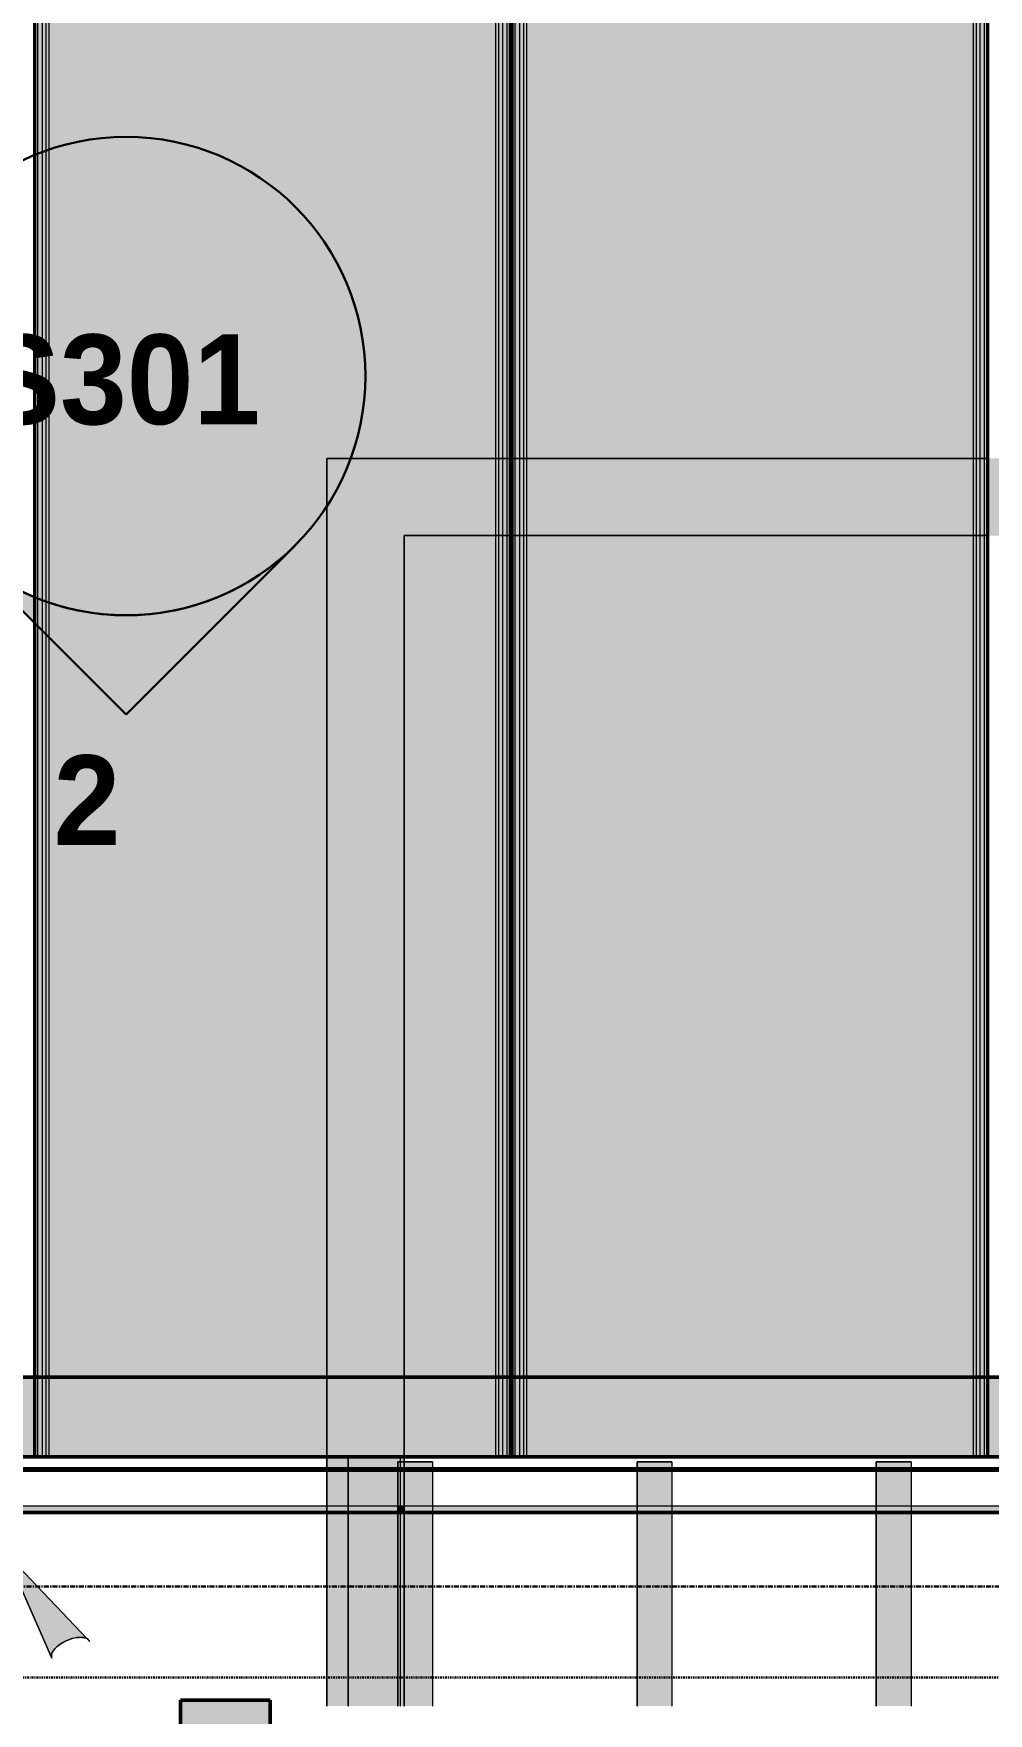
# Model space of a CAD drawing. Header units: inches. Extents: x -4126 to 593, y 9773 to 12297.
# Drawn here: x -887.1 to -791.3, y 11522.5 to 11691 of the extents above; entities that cross this region are included whole.
import ezdxf

# ---------------------------------------------------------------- set-up
doc = ezdxf.new("R2010")
doc.units = ezdxf.units.IN
doc.header["$MEASUREMENT"] = 0
doc.linetypes.add('Dash Dot 3_16_', pattern=[0.3125, 0.1875, -0.0625, 0, -0.0625])
doc.linetypes.add('Grid Line 1_2_', pattern=[0.875, 0.5, -0.125, 0.125, -0.125])
for name, color, linetype, lineweight in [('A-ANNO-SYMB', 150, 'Continuous', 9), ('A-DETL-GENF', 92, 'Continuous', 9), ('A-WALL', 113, 'Continuous', 13), ('G-ANNO-SYMB', 111, 'Continuous', 30), ('I-WALL', 2, 'Continuous', 13), ('S-BEAM', 12, 'Continuous', 9), ('S-GRID', 1, 'Continuous', 9)]:
    doc.layers.add(name, color=color, linetype=linetype, lineweight=lineweight)
doc.styles.add('Century Gothic_B', font='GOTHICB.TTF', dxfattribs={"height": 9})

# ---------------------------------------------------------------- blocks, each defined once
blk = doc.blocks.new('CTR - 1st Phase - Common Walls_rvt-2-FRAMING PLAN - 2ND FLOOR AT RAMP')
at = {"layer": 'A-WALL', "transparency": 33554585}
blk.add_hatch(color=252, dxfattribs=at).paths.add_polyline_path([(-3488.14, 11546.74), (-3198.95, 11546.74), (-3198.95, 11546.99), (-3488.14, 11546.99)], flags=0)
at = {"layer": 'A-WALL', "lineweight": 5, "transparency": 33554585}
blk.add_hatch(color=10, dxfattribs=at).paths.add_polyline_path([(-3488.14, 11542.61), (-3198.95, 11542.61), (-3198.95, 11543.24), (-3488.14, 11543.24)], flags=0)
at = {"layer": 'I-WALL', "lineweight": 5, "transparency": 33554585}
for points in [[(-3402.55, 11556.19), (-3402.55, 11648.36), (-3410.3, 11648.36), (-3410.3, 11556.19), (-3404.25, 11556.19)], [(-3410.3, 11548.19), (-3402.55, 11548.19), (-3402.55, 11556.19), (-3410.3, 11556.19), (-3410.3, 11550.77)], [(-3408.17, 11546.74), (-3408.17, 11546.99), (-3410.3, 11546.99), (-3410.3, 11546.74)], [(-3408.17, 11543.24), (-3408.17, 11546.74), (-3410.3, 11546.74), (-3410.3, 11543.24)], [(-3403.19, 11546.74), (-3403.19, 11546.99), (-3408.17, 11546.99), (-3408.17, 11546.74), (-3404.44, 11546.74)], [(-3403.19, 11543.24), (-3403.19, 11546.74), (-3408.17, 11546.74), (-3408.17, 11543.24), (-3404.51, 11543.24)], [(-3402.92, 11546.74), (-3402.92, 11546.99), (-3403.19, 11546.99), (-3403.19, 11546.74)], [(-3402.92, 11543.24), (-3402.92, 11546.74), (-3403.19, 11546.74), (-3403.19, 11543.24)], [(-3402.55, 11546.74), (-3402.55, 11546.99), (-3402.92, 11546.99), (-3402.92, 11546.74)], [(-3402.55, 11543.24), (-3402.55, 11546.74), (-3402.92, 11546.74), (-3402.92, 11543.24)], [(-3410.3, 11542.61), (-3408.17, 11542.61), (-3408.17, 11543.24), (-3410.3, 11543.24)], [(-3403.19, 11542.61), (-3403.19, 11543.24), (-3408.17, 11543.24), (-3408.17, 11542.61), (-3404.52, 11542.61)], [(-3402.92, 11542.61), (-3402.92, 11543.24), (-3403.19, 11543.24), (-3403.19, 11542.61)], [(-3402.55, 11542.61), (-3402.55, 11543.24), (-3402.92, 11543.24), (-3402.92, 11542.61)]]:
    blk.add_hatch(color=8, dxfattribs=at).paths.add_polyline_path(points, flags=0)
h = blk.add_hatch(color=8, dxfattribs=at)
h.paths.add_polyline_path([(-3273.42, 11640.61), (-3273.42, 11648.36), (-3294.82, 11648.36), (-3294.82, 11640.61)], flags=0)
h.paths.add_polyline_path([(-3295.65, 11640.61), (-3295.22, 11640.61), (-3295.22, 11648.36), (-3296.91, 11648.36), (-3296.91, 11640.61), (-3296.02, 11640.61)], flags=0)
h.paths.add_polyline_path([(-3297.3, 11640.61), (-3297.3, 11648.36), (-3342.71, 11648.36), (-3342.71, 11640.61), (-3326.86, 11640.61)], flags=0)
h.paths.add_polyline_path([(-3343.1, 11640.61), (-3343.1, 11648.36), (-3344.79, 11648.36), (-3344.79, 11640.61), (-3343.53, 11640.61)], flags=0)
h.paths.add_polyline_path([(-3345.19, 11640.61), (-3345.19, 11648.36), (-3390.59, 11648.36), (-3390.59, 11640.61)], flags=0)
h.paths.add_polyline_path([(-3391.41, 11640.61), (-3390.98, 11640.61), (-3390.98, 11648.36), (-3392.67, 11648.36), (-3392.67, 11640.61), (-3391.79, 11640.61)], flags=0)
h.paths.add_polyline_path([(-3393.07, 11640.61), (-3393.07, 11648.36), (-3402.55, 11648.36), (-3402.55, 11640.61)], flags=0)
h = blk.add_hatch(color=8, dxfattribs=at)
h.paths.add_polyline_path([(-3295.22, 11640.61), (-3294.82, 11640.61), (-3294.82, 11648.36), (-3295.22, 11648.36)], flags=0)
h.paths.add_polyline_path([(-3297.3, 11640.61), (-3296.91, 11640.61), (-3296.91, 11648.36), (-3297.3, 11648.36)], flags=0)
h.paths.add_polyline_path([(-3342.71, 11640.61), (-3342.71, 11648.36), (-3343.1, 11648.36), (-3343.1, 11640.61)], flags=0)
h.paths.add_polyline_path([(-3345.19, 11640.61), (-3344.79, 11640.61), (-3344.79, 11648.36), (-3345.19, 11648.36)], flags=0)
h.paths.add_polyline_path([(-3390.98, 11640.61), (-3390.59, 11640.61), (-3390.59, 11648.36), (-3390.98, 11648.36)], flags=0)
h.paths.add_polyline_path([(-3393.07, 11640.61), (-3392.67, 11640.61), (-3392.67, 11648.36), (-3393.07, 11648.36)], flags=0)
h = blk.add_hatch(color=8, dxfattribs=at)
h.paths.add_polyline_path([(-3410.3, 11523.19), (-3408.17, 11523.19), (-3408.17, 11542.61), (-3410.3, 11542.61)], flags=0)
h.paths.add_polyline_path([(-3410.3, 11546.99), (-3408.17, 11546.99), (-3408.17, 11548.19), (-3410.3, 11548.19)], flags=0)
h.paths.add_polyline_path([(-3402.92, 11547.69), (-3402.55, 11547.69), (-3402.55, 11548.19), (-3402.92, 11548.19)], flags=0)
h = blk.add_hatch(color=8, dxfattribs=at)
h.paths.add_polyline_path([(-3408.17, 11523.19), (-3403.19, 11523.19), (-3403.19, 11542.61), (-3408.17, 11542.61)], flags=0)
h.paths.add_polyline_path([(-3404.43, 11546.99), (-3403.19, 11546.99), (-3403.19, 11547.69), (-3402.92, 11547.69), (-3402.92, 11548.19), (-3408.17, 11548.19), (-3408.17, 11546.99)], flags=0)
h = blk.add_hatch(color=8, dxfattribs=at)
h.paths.add_polyline_path([(-3403.19, 11523.19), (-3402.92, 11523.19), (-3402.92, 11542.61), (-3403.19, 11542.61)], flags=0)
h.paths.add_polyline_path([(-3403.19, 11546.99), (-3402.92, 11546.99), (-3402.92, 11547.69), (-3403.19, 11547.69)], flags=0)
h = blk.add_hatch(color=8, dxfattribs=at)
h.paths.add_polyline_path([(-3402.55, 11523.19), (-3402.55, 11542.61), (-3402.92, 11542.61), (-3402.92, 11523.19)], flags=0)
h.paths.add_polyline_path([(-3402.92, 11546.99), (-3402.55, 11546.99), (-3402.55, 11547.69), (-3402.92, 11547.69)], flags=0)
at = {"layer": 'A-WALL', "color": 53, "lineweight": 50}
for p, q in [((-3488.14, 11546.99), (-3198.95, 11546.99)), ((-3198.95, 11542.61), (-3488.14, 11542.61))]:
    blk.add_line(p, q, dxfattribs=at)
at = {"layer": 'A-WALL', "color": 253}
for p, q in [((-3198.95, 11546.74), (-3488.14, 11546.74)), ((-3478.06, 11546.99), (-3408.17, 11546.99)), ((-3408.17, 11546.99), (-3403.19, 11546.99)), ((-3403.19, 11546.99), (-3402.92, 11546.99)), ((-3402.92, 11546.99), (-3399.69, 11546.99)), ((-3399.69, 11546.99), (-3379.19, 11546.99)), ((-3379.19, 11546.99), (-3375.69, 11546.99)), ((-3375.69, 11546.99), (-3355.19, 11546.99)), ((-3355.19, 11546.99), (-3351.69, 11546.99)), ((-3351.69, 11546.99), (-3331.19, 11546.99)), ((-3198.95, 11543.24), (-3488.14, 11543.24))]:
    blk.add_line(p, q, dxfattribs=at)
at = {"layer": 'A-WALL', "color": 254}
for p, q in [((-3408.17, 11542.61), (-3478.06, 11542.61)), ((-3403.19, 11542.61), (-3408.17, 11542.61)), ((-3402.92, 11542.61), (-3403.19, 11542.61)), ((-3399.69, 11542.61), (-3402.92, 11542.61)), ((-3379.19, 11542.61), (-3399.69, 11542.61)), ((-3375.69, 11542.61), (-3379.19, 11542.61)), ((-3355.19, 11542.61), (-3375.69, 11542.61)), ((-3351.69, 11542.61), (-3355.19, 11542.61)), ((-3331.19, 11542.61), (-3351.69, 11542.61))]:
    blk.add_line(p, q, dxfattribs=at)
at = {"layer": 'I-WALL', "color": 253}
for p, q in [((-3410.3, 11556.19), (-3410.3, 11648.36)), ((-3402.55, 11648.36), (-3410.3, 11648.36)), ((-3402.55, 11648.36), (-3393.07, 11648.36)), ((-3393.07, 11648.36), (-3392.67, 11648.36)), ((-3392.67, 11648.36), (-3392.24, 11648.36)), ((-3392.24, 11648.36), (-3391.87, 11648.36)), ((-3391.79, 11648.36), (-3391.41, 11648.36)), ((-3391.41, 11648.36), (-3390.98, 11648.36)), ((-3390.98, 11648.36), (-3390.59, 11648.36)), ((-3390.59, 11648.36), (-3345.19, 11648.36)), ((-3345.19, 11648.36), (-3344.79, 11648.36)), ((-3344.79, 11648.36), (-3344.36, 11648.36)), ((-3344.36, 11648.36), (-3343.99, 11648.36)), ((-3402.55, 11640.61), (-3402.55, 11556.19)), ((-3393.07, 11640.61), (-3402.55, 11640.61)), ((-3392.67, 11640.61), (-3393.07, 11640.61)), ((-3392.24, 11640.61), (-3392.67, 11640.61)), ((-3391.87, 11640.61), (-3392.24, 11640.61)), ((-3391.41, 11640.61), (-3391.79, 11640.61)), ((-3390.98, 11640.61), (-3391.41, 11640.61)), ((-3390.59, 11640.61), (-3390.98, 11640.61)), ((-3345.19, 11640.61), (-3390.59, 11640.61)), ((-3344.79, 11640.61), (-3345.19, 11640.61)), ((-3344.36, 11640.61), (-3344.79, 11640.61)), ((-3343.99, 11640.61), (-3344.36, 11640.61)), ((-3410.3, 11553.07), (-3410.3, 11556.19)), ((-3410.3, 11556.19), (-3410.3, 11548.19)), ((-3402.55, 11548.19), (-3402.55, 11556.19)), ((-3402.55, 11556.19), (-3402.55, 11553.19)), ((-3402.55, 11553.19), (-3402.55, 11550.67)), ((-3410.3, 11550.77), (-3410.3, 11553.07)), ((-3410.3, 11548.19), (-3410.3, 11550.77)), ((-3402.55, 11550.67), (-3402.55, 11548.19)), ((-3410.3, 11546.99), (-3410.3, 11548.19)), ((-3410.3, 11548.19), (-3410.3, 11546.99)), ((-3402.55, 11547.69), (-3402.55, 11548.19)), ((-3402.55, 11548.19), (-3402.55, 11547.69)), ((-3410.3, 11546.99), (-3410.3, 11546.74)), ((-3402.55, 11546.99), (-3402.55, 11547.69)), ((-3402.55, 11547.69), (-3402.55, 11546.99)), ((-3402.55, 11546.74), (-3402.55, 11546.99)), ((-3410.3, 11523.19), (-3410.3, 11542.61)), ((-3410.3, 11542.61), (-3410.3, 11523.19)), ((-3402.55, 11523.19), (-3402.55, 11542.61)), ((-3402.55, 11542.61), (-3402.55, 11523.19))]:
    blk.add_line(p, q, dxfattribs=at)
at = {"layer": 'I-WALL', "color": 9}
for p, q in [((-3410.3, 11648.36), (-3410.3, 11556.19)), ((-3410.3, 11648.36), (-3402.55, 11648.36)), ((-3393.07, 11648.36), (-3402.55, 11648.36)), ((-3392.67, 11648.36), (-3393.07, 11648.36)), ((-3391.87, 11648.36), (-3392.67, 11648.36)), ((-3390.98, 11648.36), (-3391.79, 11648.36)), ((-3390.59, 11648.36), (-3390.98, 11648.36)), ((-3345.19, 11648.36), (-3390.59, 11648.36)), ((-3344.79, 11648.36), (-3345.19, 11648.36)), ((-3343.99, 11648.36), (-3344.79, 11648.36)), ((-3402.55, 11556.19), (-3402.55, 11640.61)), ((-3402.55, 11640.61), (-3393.07, 11640.61)), ((-3393.07, 11640.61), (-3392.67, 11640.61)), ((-3392.67, 11640.61), (-3391.87, 11640.61)), ((-3391.79, 11640.61), (-3390.98, 11640.61)), ((-3390.98, 11640.61), (-3390.59, 11640.61)), ((-3390.59, 11640.61), (-3345.19, 11640.61)), ((-3345.19, 11640.61), (-3344.79, 11640.61)), ((-3344.79, 11640.61), (-3343.99, 11640.61)), ((-3402.55, 11546.74), (-3402.55, 11543.24)), ((-3402.55, 11543.24), (-3402.55, 11542.61))]:
    blk.add_line(p, q, dxfattribs=at)
at = {"layer": 'I-WALL', "color": 55}
for p, q in [((-3410.3, 11546.74), (-3410.3, 11546.99)), ((-3402.55, 11546.99), (-3402.55, 11546.74))]:
    blk.add_line(p, q, dxfattribs=at)
at = {"layer": 'I-WALL', "color": 254}
for p, q in [((-3410.3, 11543.24), (-3410.3, 11546.74)), ((-3410.3, 11546.74), (-3410.3, 11543.24)), ((-3402.55, 11543.24), (-3402.55, 11546.74)), ((-3410.3, 11542.61), (-3410.3, 11543.24)), ((-3410.3, 11543.24), (-3410.3, 11542.61)), ((-3402.55, 11542.61), (-3402.55, 11543.24))]:
    blk.add_line(p, q, dxfattribs=at)
blk = doc.blocks.new('034100 - Precast Structural Concrete - Solid Plank - 12_-V234-FRAMING PLAN - 2ND FLOOR AT RAMP')
at = {"layer": 'S-BEAM', "transparency": 33554483}
h = blk.add_hatch(color=256, dxfattribs=at)
h.paths.add_polyline_path([(234.8, 23.9), (226.8, 23.9), (226.8, 23.52), (234.8, 23.52)], flags=0)
h.paths.add_polyline_path([(7.8, 23.9), (0, 23.9), (0, 23.52), (7.8, 23.52)], flags=0)
for points in [[(226.8, 23.52), (226.8, 23.9), (7.8, 23.9), (7.8, 23.52), (97.82, 23.52)], [(226.8, 23.9), (226.8, 23.94), (97.82, 23.9)], [(226.8, 23.52), (7.8, 23.52), (7.8, -23.52), (226.8, -23.52), (226.8, -1.33)], [(226.8, 22.7), (226.8, 23.09), (7.8, 23.09), (7.8, 22.7), (97.82, 22.7)], [(226.8, -23.09), (226.8, -22.7), (7.8, -22.7), (7.8, -23.09), (178.85, -23.09)], [(226.8, -23.9), (226.8, -23.52), (7.8, -23.52), (7.8, -23.9), (178.85, -23.9)], [(226.8, -23.94), (226.8, -23.9), (178.85, -23.94)]]:
    blk.add_hatch(color=256, dxfattribs=at).paths.add_polyline_path(points, flags=0)
h = blk.add_hatch(color=256, dxfattribs=at)
h.paths.add_polyline_path([(234.8, -23.52), (234.8, 23.52), (226.8, 23.52), (226.8, -23.52), (231.84, -23.52)], flags=0)
h.paths.add_polyline_path([(7.8, -1.33), (7.8, 23.52), (0, 23.52), (0, -23.52), (7.8, -23.52)], flags=0)
h = blk.add_hatch(color=256, dxfattribs=at)
h.paths.add_polyline_path([(234.8, 23.09), (226.8, 23.09), (226.8, 22.7), (234.8, 22.7)], flags=0)
h.paths.add_polyline_path([(7.8, 23.09), (0, 23.09), (0, 22.7), (7.8, 22.7)], flags=0)
h = blk.add_hatch(color=256, dxfattribs=at)
h.paths.add_polyline_path([(234.8, -22.7), (226.8, -22.7), (226.8, -23.09), (234.8, -23.09)], flags=0)
h.paths.add_polyline_path([(7.8, -22.7), (0, -22.7), (0, -23.09), (7.8, -23.09)], flags=0)
h = blk.add_hatch(color=256, dxfattribs=at)
h.paths.add_polyline_path([(234.8, -23.52), (226.8, -23.52), (226.8, -23.9), (234.8, -23.9)], flags=0)
h.paths.add_polyline_path([(7.8, -23.52), (0, -23.52), (0, -23.9), (7.8, -23.9)], flags=0)
at = {"layer": 'S-BEAM'}
for p, q in [((7.8, 23.94), (226.8, 23.94)), ((7.8, 23.9), (226.8, 23.9)), ((7.8, 23.76), (226.8, 23.76)), ((7.8, 23.76), (226.8, 23.76)), ((226.8, 23.94), (234.8, 23.94)), ((226.8, 23.9), (234.8, 23.9)), ((226.8, 23.76), (234.8, 23.76)), ((226.8, 23.76), (234.8, 23.76)), ((234.8, 23.9), (234.8, 23.94)), ((234.8, 23.52), (234.8, 23.9)), ((234.8, 23.9), (234.8, 23.76)), ((234.8, 23.76), (234.8, 23.52)), ((7.8, 23.52), (226.8, 23.52)), ((7.8, 23.09), (226.8, 23.09)), ((7.8, 23.09), (226.8, 23.09)), ((7.8, 22.7), (226.8, 22.7)), ((7.8, 22.4), (226.8, 22.4)), ((226.8, 23.52), (234.8, 23.52)), ((226.8, 23.09), (234.8, 23.09)), ((226.8, 23.09), (234.8, 23.09)), ((226.8, 22.7), (234.8, 22.7)), ((226.8, 22.4), (234.8, 22.4)), ((234.8, 12.84), (234.8, 23.52)), ((234.8, 23.52), (234.8, 22.7)), ((234.8, 22.7), (234.8, 23.09)), ((234.8, 23.09), (234.8, 22.7)), ((234.8, 22.7), (234.8, 22.4)), ((234.8, 22.4), (234.8, 12.84)), ((234.8, 7.59), (234.8, 12.84)), ((234.8, 12.84), (234.8, 7.59)), ((234.8, -23.52), (234.8, 7.59)), ((234.8, 7.59), (234.8, -22.4)), ((7.8, -22.4), (226.8, -22.4)), ((7.8, -22.7), (226.8, -22.7)), ((7.8, -23.09), (226.8, -23.09)), ((7.8, -23.09), (226.8, -23.09)), ((226.8, -23.52), (7.8, -23.52)), ((226.8, -22.4), (234.8, -22.4)), ((226.8, -22.7), (234.8, -22.7)), ((226.8, -23.09), (234.8, -23.09)), ((226.8, -23.09), (234.8, -23.09)), ((234.8, -23.52), (226.8, -23.52)), ((234.8, -22.4), (234.8, -22.7)), ((234.8, -22.7), (234.8, -23.09)), ((234.8, -23.09), (234.8, -22.7)), ((234.8, -22.7), (234.8, -23.52)), ((234.8, -23.52), (234.8, -23.76)), ((234.8, -23.9), (234.8, -23.52)), ((226.8, -23.76), (7.8, -23.76)), ((7.8, -23.76), (226.8, -23.76)), ((7.8, -23.9), (226.8, -23.9)), ((7.8, -23.94), (226.8, -23.94)), ((234.8, -23.76), (226.8, -23.76)), ((226.8, -23.76), (234.8, -23.76)), ((226.8, -23.9), (234.8, -23.9)), ((226.8, -23.94), (234.8, -23.94)), ((234.8, -23.76), (234.8, -23.9)), ((234.8, -23.94), (234.8, -23.9))]:
    blk.add_line(p, q, dxfattribs=at)
blk = doc.blocks.new('034100 - Precast Structural Concrete - Solid Plank - 12_-V235-FRAMING PLAN - 2ND FLOOR AT RAMP')
at = {"layer": 'S-BEAM', "transparency": 33554483}
h = blk.add_hatch(color=256, dxfattribs=at)
h.paths.add_polyline_path([(234.8, 23.9), (226.8, 23.9), (226.8, 23.52), (234.8, 23.52)], flags=0)
h.paths.add_polyline_path([(7.8, 23.9), (0, 23.9), (0, 23.52), (7.8, 23.52)], flags=0)
for points in [[(226.8, 23.52), (226.8, 23.9), (7.8, 23.9), (7.8, 23.52), (97.82, 23.52)], [(226.8, 23.9), (226.8, 23.94), (97.82, 23.9)], [(226.8, -23.52), (226.8, 23.52), (7.8, 23.52), (7.8, -23.52), (97.82, -23.52)], [(226.8, 22.7), (226.8, 23.09), (7.8, 23.09), (7.8, 22.7), (97.82, 22.7)], [(226.8, -23.09), (226.8, -22.7), (7.8, -22.7), (7.8, -23.09), (97.82, -23.09)], [(226.8, -23.9), (226.8, -23.52), (7.8, -23.52), (7.8, -23.9), (97.82, -23.9)], [(226.8, -23.94), (226.8, -23.9), (97.82, -23.94)]]:
    blk.add_hatch(color=256, dxfattribs=at).paths.add_polyline_path(points, flags=0)
h = blk.add_hatch(color=256, dxfattribs=at)
h.paths.add_polyline_path([(234.8, -23.52), (234.8, 23.52), (226.8, 23.52), (226.8, -23.52), (232.46, -23.52)], flags=0)
h.paths.add_polyline_path([(7.8, 23.52), (0, 23.52), (0, -23.52), (7.8, -23.52)], flags=0)
h = blk.add_hatch(color=256, dxfattribs=at)
h.paths.add_polyline_path([(234.8, 23.09), (226.8, 23.09), (226.8, 22.7), (234.8, 22.7)], flags=0)
h.paths.add_polyline_path([(7.8, 23.09), (0, 23.09), (0, 22.7), (7.8, 22.7)], flags=0)
h = blk.add_hatch(color=256, dxfattribs=at)
h.paths.add_polyline_path([(234.8, -22.7), (226.8, -22.7), (226.8, -23.09), (234.8, -23.09)], flags=0)
h.paths.add_polyline_path([(7.8, -22.7), (0, -22.7), (0, -23.09), (7.8, -23.09)], flags=0)
h = blk.add_hatch(color=256, dxfattribs=at)
h.paths.add_polyline_path([(234.8, -23.52), (226.8, -23.52), (226.8, -23.9), (234.8, -23.9)], flags=0)
h.paths.add_polyline_path([(7.8, -23.52), (0, -23.52), (0, -23.9), (7.8, -23.9)], flags=0)
at = {"layer": 'S-BEAM'}
for p, q in [((7.8, 23.94), (226.8, 23.94)), ((7.8, 23.9), (226.8, 23.9)), ((7.8, 23.76), (226.8, 23.76)), ((7.8, 23.76), (226.8, 23.76)), ((226.8, 23.94), (234.8, 23.94)), ((226.8, 23.9), (234.8, 23.9)), ((226.8, 23.76), (234.8, 23.76)), ((226.8, 23.76), (234.8, 23.76)), ((234.8, 23.9), (234.8, 23.94)), ((234.8, 23.52), (234.8, 23.9)), ((234.8, 23.9), (234.8, 23.76)), ((234.8, 23.76), (234.8, 23.52)), ((7.8, 23.52), (226.8, 23.52)), ((7.8, 23.09), (226.8, 23.09)), ((7.8, 23.09), (226.8, 23.09)), ((7.8, 22.7), (226.8, 22.7)), ((7.8, 22.4), (226.8, 22.4)), ((226.8, 23.52), (234.8, 23.52)), ((226.8, 23.09), (234.8, 23.09)), ((226.8, 23.09), (234.8, 23.09)), ((226.8, 22.7), (234.8, 22.7)), ((226.8, 22.4), (234.8, 22.4)), ((234.8, -23.52), (234.8, 23.52)), ((234.8, 23.52), (234.8, 22.7)), ((234.8, 22.7), (234.8, 23.09)), ((234.8, 23.09), (234.8, 22.7)), ((234.8, 22.7), (234.8, 22.4)), ((234.8, 22.4), (234.8, -22.4)), ((7.8, -22.4), (226.8, -22.4)), ((7.8, -22.7), (226.8, -22.7)), ((7.8, -23.09), (226.8, -23.09)), ((7.8, -23.09), (226.8, -23.09)), ((226.8, -23.52), (7.8, -23.52)), ((226.8, -22.4), (234.8, -22.4)), ((226.8, -22.7), (234.8, -22.7)), ((226.8, -23.09), (234.8, -23.09)), ((226.8, -23.09), (234.8, -23.09)), ((234.8, -23.52), (226.8, -23.52)), ((234.8, -22.4), (234.8, -22.7)), ((234.8, -22.7), (234.8, -23.09)), ((234.8, -23.09), (234.8, -22.7)), ((234.8, -22.7), (234.8, -23.52)), ((234.8, -23.52), (234.8, -23.76)), ((234.8, -23.9), (234.8, -23.52)), ((226.8, -23.76), (7.8, -23.76)), ((7.8, -23.76), (226.8, -23.76)), ((7.8, -23.9), (226.8, -23.9)), ((7.8, -23.94), (226.8, -23.94)), ((234.8, -23.76), (226.8, -23.76)), ((226.8, -23.76), (234.8, -23.76)), ((226.8, -23.9), (234.8, -23.9)), ((226.8, -23.94), (234.8, -23.94)), ((234.8, -23.76), (234.8, -23.9)), ((234.8, -23.94), (234.8, -23.9))]:
    blk.add_line(p, q, dxfattribs=at)
blk = doc.blocks.new('TRUSS - 22_-V243-FRAMING PLAN - 2ND FLOOR AT RAMP')
at = {"layer": 'S-BEAM', "transparency": 33554483}
h = blk.add_hatch(color=256, dxfattribs=at)
h.paths.add_polyline_path([(-121.53, -1.75), (-121.53, 1.75), (-140.95, 1.75), (-140.95, -1.75)], flags=0)
h.paths.add_polyline_path([(-145.33, 1.75), (-146.03, 1.75), (-146.03, -1.75), (-145.33, -1.75)], flags=0)
for points in [[(-145.08, 1.75), (-145.33, 1.75), (-145.33, -1.75), (-145.08, -1.75)], [(-141.58, 1.75), (-145.08, 1.75), (-145.08, -1.75), (-141.58, -1.75)], [(-140.95, 1.75), (-141.58, 1.75), (-141.58, -1.75), (-140.95, -1.75)]]:
    blk.add_hatch(color=256, dxfattribs=at).paths.add_polyline_path(points, flags=0)
at = {"layer": 'S-BEAM'}
for p, q in [((-146.03, -1.75), (-146.03, 1.75)), ((-146.03, 1.75), (-146.03, -1.75)), ((-146.03, 1.75), (-145.33, 1.75)), ((-146.03, 1.75), (-145.33, 1.75)), ((-145.33, 1.75), (-145.08, 1.75)), ((-145.33, 1.75), (-145.08, 1.75)), ((-145.08, 1.75), (-141.58, 1.75)), ((-145.08, 1.75), (-141.58, 1.75)), ((-141.58, 1.75), (-140.95, 1.75)), ((-141.58, 1.75), (-140.95, 1.75)), ((-140.95, 1.75), (-121.53, 1.75)), ((-140.95, 1.75), (-121.53, 1.75)), ((-145.33, -1.75), (-146.03, -1.75)), ((-146.03, -1.75), (-145.33, -1.75)), ((-145.08, -1.75), (-145.33, -1.75)), ((-145.33, -1.75), (-145.08, -1.75)), ((-141.58, -1.75), (-145.08, -1.75)), ((-145.08, -1.75), (-141.58, -1.75)), ((-140.95, -1.75), (-141.58, -1.75)), ((-141.58, -1.75), (-140.95, -1.75)), ((-121.53, -1.75), (-140.95, -1.75)), ((-140.95, -1.75), (-121.53, -1.75))]:
    blk.add_line(p, q, dxfattribs=at)
blk = doc.blocks.new('TRUSS - 22_-V240-FRAMING PLAN - 2ND FLOOR AT RAMP')
at = {"layer": 'S-BEAM', "transparency": 33554483}
h = blk.add_hatch(color=256, dxfattribs=at)
h.paths.add_polyline_path([(-121.53, -1.75), (-121.53, 1.75), (-140.95, 1.75), (-140.95, -1.75)], flags=0)
h.paths.add_polyline_path([(-145.33, 1.75), (-146.03, 1.75), (-146.03, -1.75), (-145.33, -1.75)], flags=0)
for points in [[(-145.08, 1.75), (-145.33, 1.75), (-145.33, -1.75), (-145.08, -1.75)], [(-141.58, 1.75), (-145.08, 1.75), (-145.08, -1.75), (-141.58, -1.75)], [(-140.95, 1.75), (-141.58, 1.75), (-141.58, -1.75), (-140.95, -1.75)]]:
    blk.add_hatch(color=256, dxfattribs=at).paths.add_polyline_path(points, flags=0)
at = {"layer": 'S-BEAM'}
for p, q in [((-146.03, -1.75), (-146.03, 1.75)), ((-146.03, 1.75), (-146.03, -1.75)), ((-146.03, 1.75), (-145.33, 1.75)), ((-146.03, 1.75), (-145.33, 1.75)), ((-145.33, 1.75), (-145.08, 1.75)), ((-145.33, 1.75), (-145.08, 1.75)), ((-145.08, 1.75), (-141.58, 1.75)), ((-145.08, 1.75), (-141.58, 1.75)), ((-141.58, 1.75), (-140.95, 1.75)), ((-141.58, 1.75), (-140.95, 1.75)), ((-140.95, 1.75), (-121.53, 1.75)), ((-140.95, 1.75), (-121.53, 1.75)), ((-145.33, -1.75), (-146.03, -1.75)), ((-146.03, -1.75), (-145.33, -1.75)), ((-145.08, -1.75), (-145.33, -1.75)), ((-145.33, -1.75), (-145.08, -1.75)), ((-141.58, -1.75), (-145.08, -1.75)), ((-145.08, -1.75), (-141.58, -1.75)), ((-140.95, -1.75), (-141.58, -1.75)), ((-141.58, -1.75), (-140.95, -1.75)), ((-121.53, -1.75), (-140.95, -1.75)), ((-140.95, -1.75), (-121.53, -1.75))]:
    blk.add_line(p, q, dxfattribs=at)
blk = doc.blocks.new('TRUSS - 22_-V244-FRAMING PLAN - 2ND FLOOR AT RAMP')
at = {"layer": 'S-BEAM', "transparency": 33554483}
h = blk.add_hatch(color=256, dxfattribs=at)
h.paths.add_polyline_path([(-121.53, -1.49), (-121.53, 1.75), (-140.95, 1.75), (-140.95, -1.49)], flags=0)
h.paths.add_polyline_path([(-145.33, 1.75), (-146.03, 1.75), (-146.03, -1.49), (-145.33, -1.49)], flags=0)
for points in [[(-145.08, 1.75), (-145.33, 1.75), (-145.33, -1.49), (-145.08, -1.49)], [(-141.58, 1.75), (-145.08, 1.75), (-145.08, -1.49), (-141.58, -1.49)], [(-140.95, -1.49), (-140.95, 1.75), (-141.58, 1.75), (-141.58, -1.49)], [(-145.08, -1.49), (-145.33, -1.49), (-145.33, -1.75), (-145.08, -1.75)], [(-141.58, -1.49), (-145.08, -1.49), (-145.08, -1.75), (-141.58, -1.75)], [(-140.95, -1.75), (-140.95, -1.49), (-141.58, -1.49), (-141.58, -1.75)]]:
    blk.add_hatch(color=256, dxfattribs=at).paths.add_polyline_path(points, flags=0)
h = blk.add_hatch(color=256, dxfattribs=at)
h.paths.add_polyline_path([(-121.53, -1.75), (-121.53, -1.49), (-140.95, -1.49), (-140.95, -1.75)], flags=0)
h.paths.add_polyline_path([(-145.33, -1.49), (-146.03, -1.49), (-146.03, -1.75), (-145.33, -1.75)], flags=0)
at = {"layer": 'S-BEAM'}
for p, q in [((-146.03, -1.49), (-146.03, 1.75)), ((-146.03, 1.75), (-146.03, -1.49)), ((-146.03, 1.75), (-145.33, 1.75)), ((-146.03, 1.75), (-145.33, 1.75)), ((-145.33, 1.75), (-145.08, 1.75)), ((-145.33, 1.75), (-145.08, 1.75)), ((-145.08, 1.75), (-141.58, 1.75)), ((-145.08, 1.75), (-141.58, 1.75)), ((-141.58, 1.75), (-140.95, 1.75)), ((-141.58, 1.75), (-140.95, 1.75)), ((-140.95, 1.75), (-121.53, 1.75)), ((-140.95, 1.75), (-121.53, 1.75)), ((-146.03, -1.75), (-146.03, -1.49)), ((-146.03, -1.49), (-146.03, -1.75)), ((-145.33, -1.75), (-146.03, -1.75)), ((-146.03, -1.75), (-145.33, -1.75)), ((-145.08, -1.75), (-145.33, -1.75)), ((-145.33, -1.75), (-145.08, -1.75)), ((-141.58, -1.75), (-145.08, -1.75)), ((-145.08, -1.75), (-141.58, -1.75)), ((-140.95, -1.75), (-141.58, -1.75)), ((-141.58, -1.75), (-140.95, -1.75)), ((-121.53, -1.75), (-140.95, -1.75)), ((-140.95, -1.75), (-121.53, -1.75))]:
    blk.add_line(p, q, dxfattribs=at)
blk = doc.blocks.new('TRUSSES - TRUSSES-1144902-FRAMING PLAN - 2ND FLOOR AT RAMP')
at = {"layer": 'A-DETL-GENF', "transparency": 33554483}
h = blk.add_hatch(color=256, dxfattribs=at)
h.paths.add_polyline_path([(583.2, 4.83), (593.75, 0.23), (585.15, 8.4), (585.24, 8.17), (585.29, 7.9), (585.26, 7.25), (585.06, 6.53), (584.73, 5.84), (584.3, 5.27), (583.83, 4.9), (583.6, 4.81), (583.39, 4.79)], flags=0)
h.paths.add_polyline_path([(583.2, -4.6), (583.39, -4.56), (583.6, -4.59), (583.83, -4.68), (584.06, -4.83), (584.52, -5.31), (584.91, -5.95), (585.18, -6.66), (585.3, -7.36), (585.24, -7.95), (585.15, -8.17), (593.75, 0)], flags=0)
at = {"layer": 'A-DETL-GENF'}
for p, q in [((585.15, 8.4), (584.87, 8.66)), ((593.75, 0.23), (585.15, 8.4)), ((593.75, 0.23), (585.15, 8.4)), ((583.2, 4.83), (593.75, 0.23)), ((583.2, 4.83), (593.75, 0.23)), ((578.4, 0), (593.75, 0)), ((583.2, -4.6), (593.75, 0)), ((593.75, 0), (583.2, -4.6)), ((593.75, 0), (585.15, -8.17)), ((585.15, -8.17), (593.75, 0)), ((585.15, -8.17), (584.87, -8.43))]:
    blk.add_line(p, q, dxfattribs=at)
for centre, major_axis, start_param, end_param in [((584.04, 6.74), (0.84, 1.91), 5.767326, 6.283185), ((584.04, 6.74), (0.84, 1.91), 4.729651, 5.224453), ((584.04, 6.74), (0.84, 1.91), 5.251857, 5.755279), ((584.04, 6.74), (0.84, 1.91), 3.673425, 4.171554), ((584.04, 6.74), (0.84, 1.91), 4.203055, 4.696194), ((584.04, 6.74), (0.84, 1.91), 3.141593, 3.652293), ((584.04, -6.52), (-0.84, 1.91), 5.772485, 6.283185), ((584.04, -6.52), (-0.84, 1.91), 5.253224, 5.751353), ((584.04, -6.52), (-0.84, 1.91), 4.728584, 5.221723), ((584.04, -6.52), (-0.84, 1.91), 4.200325, 4.695127), ((584.04, -6.52), (-0.84, 1.91), 3.141593, 3.657452), ((584.04, -6.52), (-0.84, 1.91), 3.669499, 4.172921)]:
    blk.add_ellipse(centre, major_axis=major_axis, ratio=0.493649, start_param=start_param, end_param=end_param, dxfattribs=at)
for points, knots in [([(585.15, 8.4), (585.19, 8.33), (585.25, 8.18), (585.31, 7.82), (585.29, 7.26), (585.09, 6.52), (584.76, 5.84), (584.36, 5.3), (583.94, 4.94), (583.61, 4.79), (583.36, 4.78), (583.26, 4.81), (583.2, 4.83)], [0, 0, 0, 0, 0.066667, 0.133333, 0.266667, 0.4, 0.533333, 0.65, 0.766667, 0.883333, 0.941667, 1, 1, 1, 1]), ([(583.2, -4.6), (583.26, -4.58), (583.39, -4.55), (583.6, -4.57), (583.83, -4.67), (584.14, -4.87), (584.53, -5.28), (584.93, -5.93), (585.23, -6.73), (585.33, -7.41), (585.27, -7.9), (585.2, -8.09), (585.15, -8.17)], [0, 0, 0, 0, 0.066667, 0.133333, 0.2, 0.266667, 0.4, 0.533333, 0.666667, 0.833333, 0.916667, 1, 1, 1, 1])]:
    blk.add_open_spline(points, degree=3, knots=knots, dxfattribs=at)
blk = doc.blocks.new('Drafting View - 3_32_ x 3_8_-1738294-FRAMING PLAN - 2ND FLOOR AT RAMP')
at = {"layer": 'G-ANNO-SYMB', "lineweight": 9}
blk.add_hatch(color=256, dxfattribs=at).paths.add_polyline_path([(0, 0.375), (0, 0), (-0.09375, 0), (-0.09375, 0.375)], flags=0)
at = {"layer": 'G-ANNO-SYMB', "lineweight": 50}
for p, q in [((0, 0.375), (-0.09375, 0.375)), ((-0.09375, 0.375), (-0.09375, 0)), ((0, 0), (0, 0.375)), ((-0.09375, 0), (0, 0))]:
    blk.add_line(p, q, dxfattribs=at)
blk = doc.blocks.new('Elevation - Filled Arrow-1738296-FRAMING PLAN - 2ND FLOOR AT RAMP')
at = {"layer": 'G-ANNO-SYMB'}
for start, end in [(360, 180), (180, 360)]:
    blk.add_arc((0, 0), 0.25, start, end, dxfattribs=at)
blk = doc.blocks.new('Elevation - Filled Arrow-1738116-FRAMING PLAN - 2ND FLOOR AT RAMP')
at = {"layer": 'G-ANNO-SYMB', "lineweight": 9}
h = blk.add_hatch(color=256, dxfattribs=at)
edge = h.paths.add_edge_path(flags=0)
edge.add_line((0, 0.3536), (0.1768, 0.1768))
edge.add_arc((0, 0), 0.25, 45, 135)
edge.add_line((-0.1768, 0.1768), (0, 0.3536))
at = {"layer": 'G-ANNO-SYMB'}
for p, q in [((0, 0.3536), (-0.1768, 0.1768)), ((0.1768, 0.1768), (0, 0.3536))]:
    blk.add_line(p, q, dxfattribs=at)
blk.add_arc((0, 0), 0.25, 45, 135, dxfattribs=at)

msp = doc.modelspace()

# ---------------------------------------------------------------- hatches: boundary and pattern name
at = {"layer": 'A-WALL', "transparency": 33554483}
msp.add_hatch(color=256, dxfattribs=at).paths.add_polyline_path([(-658.691, 11548.189), (-658.691, 11556.189), (-937.691, 11556.189), (-937.691, 11548.189), (-683.994, 11548.189)], flags=0)
at = {"layer": 'S-BEAM', "lineweight": 5, "transparency": 33554483}
h = msp.add_hatch(color=256, dxfattribs=at)
h.paths.add_polyline_path([(-855.541, 11523.189), (-850.291, 11523.189), (-850.291, 11542.614), (-855.541, 11542.614)], flags=0)
h.paths.add_polyline_path([(-850.291, 11546.989), (-850.291, 11548.189), (-855.541, 11548.189), (-855.541, 11546.989)], flags=0)
for points in [[(-850.291, 11546.739), (-850.291, 11546.989), (-855.541, 11546.989), (-855.541, 11546.739)], [(-850.291, 11543.239), (-850.291, 11546.739), (-855.541, 11546.739), (-855.541, 11543.239)], [(-850.291, 11542.614), (-850.291, 11543.239), (-855.541, 11543.239), (-855.541, 11542.614)]]:
    msp.add_hatch(color=256, dxfattribs=at).paths.add_polyline_path(points, flags=0)

# ---------------------------------------------------------------- linework, layer by layer
at = {"layer": 'A-ANNO-SYMB', "linetype": 'Dash Dot 3_16_', "lineweight": 30}
msp.add_line((-1346.496, 11526.045), (-635.889, 11526.045), dxfattribs=at)
at = {"layer": 'A-WALL', "lineweight": 50}
for p, q in [((-937.691, 11556.189), (-658.691, 11556.189)), ((-650.691, 11548.189), (-937.691, 11548.189))]:
    msp.add_line(p, q, dxfattribs=at)
at = {"layer": 'S-BEAM'}
for p, q in [((-855.541, 11548.189), (-850.291, 11548.189)), ((-850.291, 11548.189), (-855.541, 11548.189)), ((-855.541, 11548.189), (-855.541, 11546.989)), ((-855.541, 11546.989), (-855.541, 11548.189)), ((-850.291, 11547.689), (-850.291, 11548.189)), ((-850.291, 11546.989), (-850.291, 11548.189)), ((-855.541, 11546.989), (-855.541, 11546.739)), ((-855.541, 11546.739), (-855.541, 11546.989)), ((-855.541, 11546.739), (-855.541, 11543.239)), ((-855.541, 11543.239), (-855.541, 11546.739)), ((-850.291, 11546.989), (-850.291, 11547.689)), ((-850.291, 11546.739), (-850.291, 11546.989)), ((-850.291, 11546.739), (-850.291, 11546.989)), ((-850.291, 11543.239), (-850.291, 11546.739)), ((-850.291, 11543.239), (-850.291, 11546.739)), ((-855.541, 11543.239), (-855.541, 11542.614)), ((-855.541, 11542.614), (-855.541, 11543.239)), ((-850.291, 11542.614), (-850.291, 11543.239)), ((-850.291, 11542.614), (-850.291, 11543.239)), ((-855.541, 11542.614), (-855.541, 11523.189)), ((-855.541, 11523.189), (-855.541, 11542.614)), ((-850.291, 11523.189), (-850.291, 11542.614)), ((-850.291, 11523.189), (-850.291, 11542.614))]:
    msp.add_line(p, q, dxfattribs=at)
at = {"layer": 'S-GRID', "linetype": 'Grid Line 1_2_', "lineweight": 30}
msp.add_line((593.207, 11535.189), (-1434.498, 11535.189), dxfattribs=at)

# ---------------------------------------------------------------- block references
at = {"lineweight": 5}
msp.add_blockref('CTR - 1st Phase - Common Walls_rvt-2-FRAMING PLAN - 2ND FLOOR AT RAMP', (2552.633, 0), dxfattribs=at)
at = {"layer": 'A-DETL-GENF', "rotation": 89.99999999999895}
msp.add_blockref('TRUSSES - TRUSSES-1144902-FRAMING PLAN - 2ND FLOOR AT RAMP', (-889.859, 10944.789), dxfattribs=at)
at = {"layer": 'G-ANNO-SYMB', "xscale": 95.99999999999994, "yscale": 95.99999999999994, "zscale": 95.99999999999994}
msp.add_blockref('Elevation - Filled Arrow-1738296-FRAMING PLAN - 2ND FLOOR AT RAMP', (-877.796, 11656.617), dxfattribs=at)
at = {"layer": 'G-ANNO-SYMB', "extrusion": (0, 0, -1), "xscale": 95.99999999999994, "yscale": 95.99999999999994, "zscale": 95.99999999999994, "rotation": 180}
msp.add_blockref('Elevation - Filled Arrow-1738116-FRAMING PLAN - 2ND FLOOR AT RAMP', (877.796, 11656.617), dxfattribs=at)
at = {"layer": 'G-ANNO-SYMB', "extrusion": (0, 0, -1), "xscale": 95.99999999999994, "yscale": 95.99999999999994, "zscale": 95.99999999999994}
msp.add_blockref('Drafting View - 3_32_ x 3_8_-1738294-FRAMING PLAN - 2ND FLOOR AT RAMP', (872.345, 11487.789), dxfattribs=at)
at = {"layer": 'S-BEAM'}
for name, p, rotation in [('034100 - Precast Structural Concrete - Solid Plank - 12_-V234-FRAMING PLAN - 2ND FLOOR AT RAMP', (-863.135, 11782.989), 270.0000000000009), ('034100 - Precast Structural Concrete - Solid Plank - 12_-V235-FRAMING PLAN - 2ND FLOOR AT RAMP', (-815.254, 11782.989), 270.0000000000009), ('TRUSS - 22_-V244-FRAMING PLAN - 2ND FLOOR AT RAMP', (-848.803, 11401.664), 270), ('TRUSS - 22_-V240-FRAMING PLAN - 2ND FLOOR AT RAMP', (-824.803, 11401.664), 270), ('TRUSS - 22_-V243-FRAMING PLAN - 2ND FLOOR AT RAMP', (-800.803, 11401.664), 270)]:
    msp.add_blockref(name, p, dxfattribs=dict(at, rotation=rotation))

# ---------------------------------------------------------------- texts
at = {"layer": 'G-ANNO-SYMB', "lineweight": 9, "char_height": 9, "attachment_point": 1, "style": 'Century Gothic_B'}
for s, insert, width in [('S301', (-892.454, 11660.79), 34.542), ('\\fCentury Gothic|b1|i0|c0|p34|;2', (-885.073, 11618.571), 8.787)]:
    msp.add_mtext(s, dxfattribs=dict(at, insert=insert, width=width))

doc.saveas('drawing.dxf')
